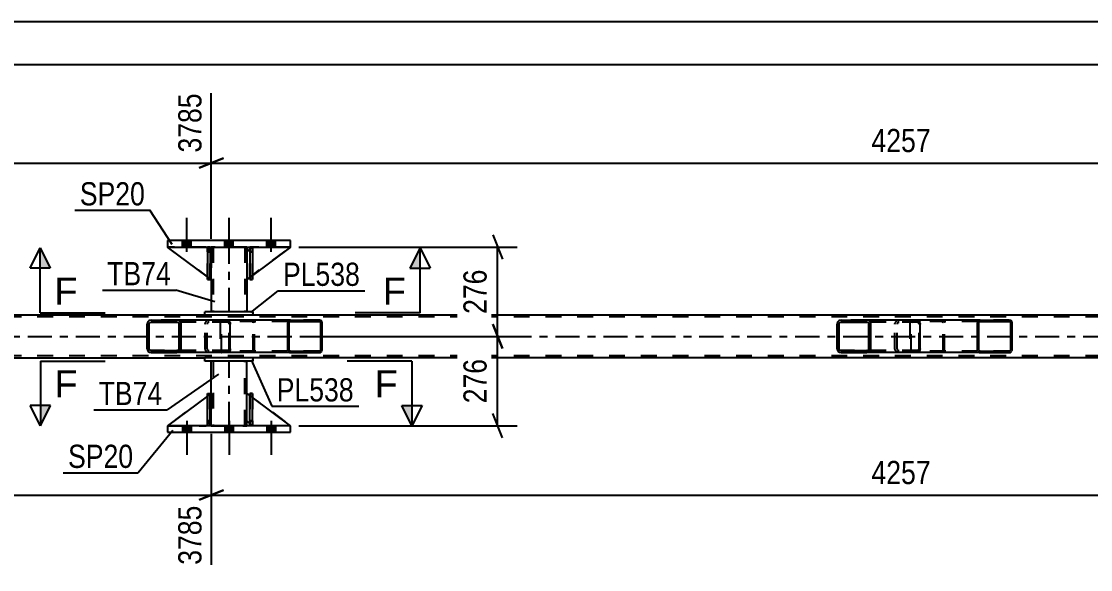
# Model space of a CAD drawing. Header units: millimetres. Extents: x 0 to 841, y 0 to 594.
# Drawn here: x 134.2 to 266.2, y 216.3 to 284 of the extents above; entities that cross this region are included whole.
import ezdxf

# ---------------------------------------------------------------- set-up
doc = ezdxf.new("R2010")
doc.units = ezdxf.units.MM
doc.linetypes.add('DXK_LINE_DOT2', pattern=[3.9198, 1.9599, -1.9599])
doc.linetypes.add('DXK_LINE_DOT3', pattern=[5.9187, 2.979, -0.9799, 0.9799, -0.9799])
doc.styles.add('Arial', font='ARIAL.TTF', dxfattribs={"height": 0.2})
doc.styles.add('Arial Narrow', font='ARIALN.TTF', dxfattribs={"height": 0.2})

# ---------------------------------------------------------------- blocks, each defined once
blk = doc.blocks.new('Part-318884928-5615 - 5561')
at = {"color": 2, "linetype": 'Continuous'}
for p, q in [((157.21, 237.74), (152.25, 234.07)), ((157.65, 238.07), (157.53, 237.98)), ((157.65, 234.67), (157.65, 238.07)), ((157.21, 234.22), (157.05, 234.07)), ((157.65, 234.67), (157.53, 234.54)), ((157.65, 234.67), (157.65, 234.67))]:
    blk.add_line(p, q, dxfattribs=at)
at = {"color": 7, "linetype": 'DXK_LINE_DOT2'}
for p, q in [((157.53, 237.98), (157.21, 237.74)), ((157.65, 234.67), (157.65, 238.07)), ((152.25, 234.07), (157.05, 234.07)), ((157.65, 234.67), (157.05, 234.07)), ((157.53, 234.54), (157.21, 234.22))]:
    blk.add_line(p, q, dxfattribs=at)
blk = doc.blocks.new('Part-318884928-5627 - 5561')
at = {"color": 7, "linetype": 'DXK_LINE_DOT2'}
for p, q in [((162.65, 256.15), (162.41, 255.9)), ((167.45, 256.15), (162.65, 256.15)), ((162.73, 252.65), (162.41, 252.41))]:
    blk.add_line(p, q, dxfattribs=at)
at = {"color": 2, "linetype": 'Continuous'}
for p, q in [((167.45, 256.15), (162.73, 252.65)), ((162.41, 255.9), (162.05, 255.55)), ((162.05, 255.55), (162.05, 252.15)), ((162.41, 252.41), (162.05, 252.15))]:
    blk.add_line(p, q, dxfattribs=at)
blk = doc.blocks.new('Part-318884928-5569 - 5561')
at = {"color": 7, "linetype": 'DXK_LINE_DOT2'}
for p, q in [((157.21, 255.55), (157.21, 256.15)), ((157.21, 256.15), (157.21, 256.15)), ((157.21, 256.15), (157.21, 252.15)), ((157.53, 256.15), (157.21, 256.15)), ((157.53, 255.55), (157.53, 256.15)), ((157.53, 252.15), (157.53, 256.15)), ((157.21, 252.15), (157.21, 255.55)), ((157.21, 255.55), (157.53, 255.55)), ((157.53, 255.55), (157.53, 252.15)), ((157.21, 252.15), (157.53, 252.15))]:
    blk.add_line(p, q, dxfattribs=at)
blk = doc.blocks.new('Part-318884928-5576 - 5561')
at = {"color": 2, "linetype": 'Continuous'}
for p, q in [((157.65, 256.15), (157.65, 255.55)), ((162.05, 256.15), (162.05, 255.55)), ((157.65, 252.15), (157.65, 248.15)), ((162.05, 252.15), (162.05, 248.15))]:
    blk.add_line(p, q, dxfattribs=at)
at = {"color": 7, "linetype": 'DXK_LINE_DOT2'}
for p, q in [((162.05, 256.15), (157.65, 256.15)), ((157.89, 256.15), (157.89, 248.15)), ((161.81, 256.15), (161.81, 248.15)), ((157.65, 255.55), (157.65, 252.15)), ((162.05, 255.55), (162.05, 252.15)), ((162.05, 248.15), (157.65, 248.15))]:
    blk.add_line(p, q, dxfattribs=at)
at = {"color": 7, "linetype": 'DXK_LINE_DOT3'}
blk.add_line((159.85, 248.15), (159.85, 256.15), dxfattribs=at)
blk = doc.blocks.new('Part-318884928-5581 - 5561')
at = {"color": 2, "linetype": 'Continuous'}
for p, q in [((162.85, 248.15), (156.85, 248.15)), ((156.85, 247.75), (156.85, 248.15)), ((162.85, 247.75), (162.85, 248.15)), ((162.85, 247.75), (156.85, 247.75))]:
    blk.add_line(p, q, dxfattribs=at)
blk = doc.blocks.new('Part-318884928-5586 - 5561')
at = {"color": 2, "linetype": 'Continuous'}
for p, q in [((162.85, 242.47), (156.85, 242.47)), ((156.85, 242.07), (156.85, 242.47)), ((162.85, 242.07), (156.85, 242.07)), ((162.85, 242.07), (162.85, 242.47))]:
    blk.add_line(p, q, dxfattribs=at)
blk = doc.blocks.new('Part-318884928-5591 - 5561')
at = {"color": 2, "linetype": 'Continuous'}
for p, q in [((157.65, 238.07), (157.65, 242.07)), ((162.05, 238.07), (162.05, 242.07)), ((157.65, 234.07), (157.65, 234.67)), ((162.05, 234.07), (162.05, 234.67))]:
    blk.add_line(p, q, dxfattribs=at)
at = {"color": 7, "linetype": 'DXK_LINE_DOT2'}
for p, q in [((162.05, 242.07), (157.65, 242.07)), ((157.89, 242.07), (157.89, 234.07)), ((161.81, 234.07), (161.81, 242.07)), ((157.65, 234.67), (157.65, 238.07)), ((162.05, 234.67), (162.05, 238.07)), ((157.65, 234.07), (162.05, 234.07))]:
    blk.add_line(p, q, dxfattribs=at)
at = {"color": 7, "linetype": 'DXK_LINE_DOT3'}
blk.add_line((159.85, 234.07), (159.85, 242.07), dxfattribs=at)
blk = doc.blocks.new('Part-318884928-5663 - 5561')
at = {"linetype": 'Continuous'}
h = blk.add_hatch(dxfattribs=at)
h.set_pattern_fill('', scale=0.7, style=0, pattern_type=0)
h.set_pattern_definition([(45, (153.8938, 246.8129), (-1.57154, 1.57154), [])])
h.paths.add_polyline_path([(153.93, 246.63), (153.89, 246.81), (153.78, 246.97), (153.62, 247.07), (153.43, 247.11), (150.25, 247.11), (150.05, 247.07), (149.89, 246.97), (149.78, 246.81), (149.74, 246.63), (149.74, 243.59), (149.78, 243.41), (149.89, 243.25), (150.05, 243.15), (150.25, 243.11), (153.43, 243.11), (153.62, 243.15), (153.78, 243.25), (153.89, 243.41), (153.93, 243.59)])
h.paths.add_polyline_path([(153.66, 243.5), (153.61, 243.42), (153.53, 243.37), (153.43, 243.35), (150.25, 243.35), (150.15, 243.37), (150.07, 243.42), (150.01, 243.5), (149.99, 243.59), (149.99, 246.63), (150.01, 246.72), (150.07, 246.8), (150.15, 246.85), (150.25, 246.87), (153.43, 246.87), (153.53, 246.85), (153.61, 246.8), (153.66, 246.72), (153.68, 246.63), (153.68, 243.59)])
at = {"color": 2, "linetype": 'Continuous'}
for p, q in [((149.78, 246.81), (149.74, 246.63)), ((150.01, 246.72), (150.07, 246.8)), ((150.25, 247.11), (150.05, 247.07)), ((150.07, 246.8), (150.15, 246.85)), ((150.15, 246.85), (150.25, 246.87)), ((150.25, 247.11), (153.43, 247.11)), ((150.25, 246.87), (153.43, 246.87)), ((159.73, 247.11), (153.43, 247.11)), ((153.62, 247.07), (153.43, 247.11)), ((153.43, 246.87), (153.53, 246.85)), ((153.53, 246.85), (153.61, 246.8)), ((153.61, 246.8), (153.66, 246.72)), ((153.93, 246.63), (153.89, 246.81)), ((159.73, 247.11), (159.83, 247.07)), ((159.83, 247.07), (159.92, 246.97)), ((159.92, 246.97), (159.98, 246.81)), ((159.98, 246.81), (160, 246.63)), ((149.74, 243.59), (149.74, 246.63)), ((149.99, 246.63), (150.01, 246.72)), ((149.99, 243.59), (149.99, 246.63)), ((153.66, 246.72), (153.68, 246.63)), ((153.68, 243.59), (153.68, 246.63)), ((153.93, 243.59), (153.93, 246.63)), ((160, 243.59), (160, 246.63)), ((149.74, 243.59), (149.78, 243.41)), ((150.01, 243.5), (149.99, 243.59)), ((150.07, 243.42), (150.01, 243.5)), ((150.05, 243.15), (150.25, 243.11)), ((150.15, 243.37), (150.07, 243.42)), ((150.25, 243.35), (150.15, 243.37)), ((150.25, 243.35), (153.43, 243.35)), ((150.25, 243.11), (153.43, 243.11)), ((153.53, 243.37), (153.43, 243.35)), ((153.43, 243.11), (153.62, 243.15)), ((159.73, 243.11), (153.43, 243.11)), ((153.61, 243.42), (153.53, 243.37)), ((153.66, 243.5), (153.61, 243.42)), ((153.68, 243.59), (153.66, 243.5)), ((153.89, 243.41), (153.93, 243.59)), ((159.83, 243.15), (159.73, 243.11)), ((159.92, 243.25), (159.83, 243.15)), ((159.98, 243.41), (159.92, 243.25)), ((160, 243.59), (159.98, 243.41))]:
    blk.add_line(p, q, dxfattribs=at)
at = {"color": 7, "linetype": 'DXK_LINE_DOT2'}
for p, q in [((153.43, 247.11), (150.25, 247.11)), ((159.73, 246.87), (150.25, 246.87)), ((156.89, 246.63), (156.93, 246.81)), ((157.22, 246.8), (157.16, 246.72)), ((157.2, 247.07), (157.4, 247.11)), ((157.3, 246.85), (157.22, 246.8)), ((157.4, 246.87), (157.3, 246.85)), ((158.74, 246.87), (158.74, 247.11)), ((159.78, 246.85), (159.73, 246.87)), ((159.83, 246.8), (159.78, 246.85)), ((159.85, 246.72), (159.83, 246.8)), ((156.89, 243.59), (156.89, 246.63)), ((157.16, 246.72), (157.14, 246.63)), ((157.14, 243.59), (157.14, 246.63)), ((159.87, 246.63), (159.85, 246.72)), ((159.87, 243.59), (159.87, 246.63)), ((159.73, 243.35), (150.25, 243.35)), ((153.43, 243.11), (150.25, 243.11)), ((156.93, 243.41), (156.89, 243.59)), ((157.14, 243.59), (157.16, 243.5)), ((157.16, 243.5), (157.22, 243.42)), ((157.4, 243.11), (157.2, 243.15)), ((157.22, 243.42), (157.24, 243.41)), ((157.24, 243.41), (157.3, 243.37)), ((157.3, 243.37), (157.4, 243.35)), ((158.74, 243.11), (158.74, 243.35)), ((159.73, 243.35), (159.78, 243.37)), ((159.78, 243.37), (159.83, 243.42)), ((159.83, 243.42), (159.85, 243.5)), ((159.85, 243.5), (159.87, 243.59))]:
    blk.add_line(p, q, dxfattribs=at)
at = {"color": 2, "linetype": 'Continuous'}
for centre, start, end in [((150.23, 246.61), 111.1941, 156.1506), ((153.44, 246.61), 23.8494, 68.8059), ((150.23, 243.6), 203.8494, 248.8059), ((153.44, 243.6), 291.1941, 336.1506)]:
    blk.add_arc(centre, 0.492, start, end, dxfattribs=at)
at = {"color": 7, "linetype": 'DXK_LINE_DOT2'}
for centre, start, end in [((157.38, 246.61), 111.1941, 156.1506), ((157.38, 243.6), 203.8494, 248.8059)]:
    blk.add_arc(centre, 0.492, start, end, dxfattribs=at)
blk = doc.blocks.new('Part-318884928-5666 - 5561')
at = {"linetype": 'Continuous'}
h = blk.add_hatch(dxfattribs=at)
h.set_pattern_fill('', scale=0.7, style=0, pattern_type=0)
h.set_pattern_definition([(45, (239.028, 246.8129), (-1.57154, 1.57154), [])])
h.paths.add_polyline_path([(239.07, 246.63), (239.03, 246.81), (238.92, 246.97), (238.76, 247.07), (238.56, 247.11), (235.38, 247.11), (235.19, 247.07), (235.02, 246.97), (234.91, 246.81), (234.88, 246.63), (234.88, 243.59), (234.91, 243.41), (235.02, 243.25), (235.19, 243.15), (235.38, 243.11), (238.56, 243.11), (238.76, 243.15), (238.92, 243.25), (239.03, 243.41), (239.07, 243.59)])
h.paths.add_polyline_path([(238.8, 243.5), (238.74, 243.42), (238.66, 243.37), (238.56, 243.35), (235.38, 243.35), (235.28, 243.37), (235.2, 243.42), (235.15, 243.5), (235.13, 243.59), (235.13, 246.63), (235.15, 246.72), (235.2, 246.8), (235.28, 246.85), (235.38, 246.87), (238.56, 246.87), (238.66, 246.85), (238.74, 246.8), (238.8, 246.72), (238.81, 246.63), (238.81, 243.59)])
at = {"color": 2, "linetype": 'Continuous'}
for p, q in [((234.91, 246.81), (234.88, 246.63)), ((235.15, 246.72), (235.2, 246.8)), ((235.38, 247.11), (235.19, 247.07)), ((235.2, 246.8), (235.28, 246.85)), ((235.28, 246.85), (235.38, 246.87)), ((235.38, 247.11), (238.56, 247.11)), ((235.38, 246.87), (238.56, 246.87)), ((244.86, 247.11), (238.56, 247.11)), ((238.76, 247.07), (238.56, 247.11)), ((238.56, 246.87), (238.66, 246.85)), ((238.66, 246.85), (238.74, 246.8)), ((238.74, 246.8), (238.8, 246.72)), ((239.07, 246.63), (239.03, 246.81)), ((244.86, 247.11), (244.97, 247.07)), ((244.97, 247.07), (245.06, 246.97)), ((245.06, 246.97), (245.11, 246.81)), ((245.11, 246.81), (245.13, 246.63)), ((234.88, 243.59), (234.88, 246.63)), ((235.13, 246.63), (235.15, 246.72)), ((235.13, 243.59), (235.13, 246.63)), ((238.8, 246.72), (238.81, 246.63)), ((238.81, 243.59), (238.81, 246.63)), ((239.07, 243.59), (239.07, 246.63)), ((245.13, 243.59), (245.13, 246.63)), ((234.88, 243.59), (234.91, 243.41)), ((235.15, 243.5), (235.13, 243.59)), ((235.2, 243.42), (235.15, 243.5)), ((235.19, 243.15), (235.38, 243.11)), ((235.28, 243.37), (235.2, 243.42)), ((235.38, 243.35), (235.28, 243.37)), ((235.38, 243.35), (238.56, 243.35)), ((235.38, 243.11), (238.56, 243.11)), ((238.66, 243.37), (238.56, 243.35)), ((238.56, 243.11), (238.76, 243.15)), ((244.86, 243.11), (238.56, 243.11)), ((238.74, 243.42), (238.66, 243.37)), ((238.8, 243.5), (238.74, 243.42)), ((238.81, 243.59), (238.8, 243.5)), ((239.03, 243.41), (239.07, 243.59)), ((244.97, 243.15), (244.86, 243.11)), ((245.06, 243.25), (244.97, 243.15)), ((245.11, 243.41), (245.06, 243.25)), ((245.13, 243.59), (245.11, 243.41))]:
    blk.add_line(p, q, dxfattribs=at)
at = {"color": 7, "linetype": 'DXK_LINE_DOT2'}
for p, q in [((238.56, 247.11), (235.38, 247.11)), ((244.86, 246.87), (235.38, 246.87)), ((242.03, 246.63), (242.06, 246.81)), ((242.35, 246.8), (242.3, 246.72)), ((242.34, 247.07), (242.53, 247.11)), ((242.35, 246.8), (242.37, 246.81)), ((242.37, 246.81), (242.43, 246.85)), ((242.43, 246.85), (242.53, 246.87)), ((243.87, 246.87), (243.87, 247.11)), ((244.92, 246.85), (244.86, 246.87)), ((244.96, 246.8), (244.92, 246.85)), ((244.99, 246.72), (244.96, 246.8)), ((242.03, 243.59), (242.03, 246.63)), ((242.3, 246.72), (242.28, 246.63)), ((242.28, 243.59), (242.28, 246.63)), ((245, 246.63), (244.99, 246.72)), ((245, 243.59), (245, 246.63)), ((244.86, 243.35), (235.38, 243.35)), ((238.56, 243.11), (235.38, 243.11)), ((242.06, 243.41), (242.03, 243.59)), ((242.28, 243.59), (242.3, 243.5)), ((242.3, 243.5), (242.35, 243.42)), ((242.53, 243.11), (242.34, 243.15)), ((242.35, 243.42), (242.43, 243.37)), ((242.43, 243.37), (242.53, 243.35)), ((243.87, 243.11), (243.87, 243.35)), ((244.86, 243.35), (244.92, 243.37)), ((244.92, 243.37), (244.96, 243.42)), ((244.96, 243.42), (244.99, 243.5)), ((244.99, 243.5), (245, 243.59))]:
    blk.add_line(p, q, dxfattribs=at)
at = {"color": 2, "linetype": 'Continuous'}
for centre, start, end in [((235.36, 246.61), 111.1941, 156.1506), ((238.58, 246.61), 23.8494, 68.8059), ((235.36, 243.6), 203.8494, 248.8059), ((238.58, 243.6), 291.1941, 336.1506)]:
    blk.add_arc(centre, 0.492, start, end, dxfattribs=at)
at = {"color": 7, "linetype": 'DXK_LINE_DOT2'}
for centre, start, end in [((242.51, 246.61), 111.1941, 156.1506), ((242.51, 243.6), 203.8494, 248.8059)]:
    blk.add_arc(centre, 0.492, start, end, dxfattribs=at)
blk = doc.blocks.new('Part-318884928-5607 - 5561')
at = {"color": 2, "linetype": 'Continuous'}
for p, q in [((167.45, 256.95), (152.25, 256.95)), ((152.25, 256.95), (152.25, 256.15)), ((152.25, 256.15), (167.45, 256.15)), ((167.45, 256.15), (167.45, 256.95))]:
    blk.add_line(p, q, dxfattribs=at)
blk = doc.blocks.new('Part-318884928-5612 - 5561')
at = {"color": 2, "linetype": 'Continuous'}
for p, q in [((152.25, 234.07), (152.25, 233.27)), ((167.45, 234.07), (152.25, 234.07)), ((167.45, 233.27), (167.45, 234.07)), ((152.25, 233.27), (167.45, 233.27))]:
    blk.add_line(p, q, dxfattribs=at)
blk = doc.blocks.new('Part-318884928-5613 - 5561')
at = {"color": 2, "linetype": 'Continuous'}
for p, q in [((162.05, 234.67), (162.05, 238.07)), ((162.41, 237.81), (162.05, 238.07)), ((167.45, 234.07), (162.73, 237.57)), ((162.41, 234.32), (162.05, 234.67))]:
    blk.add_line(p, q, dxfattribs=at)
at = {"color": 7, "linetype": 'DXK_LINE_DOT2'}
for p, q in [((162.73, 237.57), (162.41, 237.81)), ((162.65, 234.07), (162.41, 234.32)), ((167.45, 234.07), (162.65, 234.07)), ((167.45, 234.07), (167.45, 234.07)), ((167.45, 234.07), (167.45, 234.07))]:
    blk.add_line(p, q, dxfattribs=at)
blk = doc.blocks.new('Part-318884928-5667 - 5561')
at = {"linetype": 'Continuous'}
h = blk.add_hatch(dxfattribs=at)
h.set_pattern_fill('', scale=0.7, style=0, pattern_type=0)
h.set_pattern_definition([(45, (256.4518, 246.9117), (-1.57154, 1.57154), [])])
h.paths.add_polyline_path([(256.48, 246.79), (256.45, 246.91), (256.38, 247.02), (256.27, 247.08), (256.14, 247.11), (252.56, 247.11), (252.43, 247.08), (252.32, 247.02), (252.25, 246.91), (252.22, 246.79), (252.22, 243.43), (252.25, 243.31), (252.32, 243.2), (252.43, 243.13), (252.56, 243.11), (256.14, 243.11), (256.27, 243.13), (256.38, 243.2), (256.45, 243.31), (256.48, 243.43)])
h.paths.add_polyline_path([(256.29, 243.37), (256.26, 243.32), (256.2, 243.28), (256.14, 243.27), (252.56, 243.27), (252.5, 243.28), (252.44, 243.32), (252.4, 243.37), (252.39, 243.43), (252.39, 246.79), (252.4, 246.85), (252.44, 246.9), (252.5, 246.94), (252.56, 246.95), (256.14, 246.95), (256.2, 246.94), (256.26, 246.9), (256.29, 246.85), (256.31, 246.79), (256.31, 243.43)])
at = {"color": 7, "linetype": 'DXK_LINE_DOT2'}
for p, q in [((243.87, 246.79), (243.88, 246.81)), ((243.87, 246.79), (243.87, 243.43)), ((243.88, 246.81), (243.9, 246.91)), ((244.06, 246.85), (244.04, 246.79)), ((244.04, 243.43), (244.04, 246.79)), ((244.09, 246.9), (244.06, 246.85)), ((244.08, 247.08), (244.21, 247.11)), ((244.15, 246.94), (244.09, 246.9)), ((244.21, 246.95), (244.15, 246.94)), ((244.86, 247.11), (244.21, 247.11)), ((256.14, 246.95), (244.21, 246.95)), ((247.79, 247.11), (247.92, 247.08)), ((247.85, 246.94), (247.79, 246.95)), ((247.91, 246.9), (247.85, 246.94)), ((247.95, 246.85), (247.91, 246.9)), ((247.96, 246.79), (247.95, 246.85)), ((247.96, 243.43), (247.96, 246.79)), ((248.1, 246.91), (248.13, 246.79)), ((248.13, 243.43), (248.13, 246.79)), ((256.14, 247.11), (252.56, 247.11)), ((243.88, 243.41), (243.87, 243.43)), ((243.9, 243.31), (243.88, 243.41)), ((244.04, 243.43), (244.06, 243.37)), ((244.06, 243.37), (244.09, 243.32)), ((244.21, 243.11), (244.08, 243.13)), ((244.09, 243.32), (244.15, 243.28)), ((244.15, 243.28), (244.21, 243.27)), ((256.14, 243.27), (244.21, 243.27)), ((244.86, 243.11), (244.21, 243.11)), ((247.79, 243.27), (247.85, 243.28)), ((247.92, 243.13), (247.79, 243.11)), ((247.85, 243.28), (247.91, 243.32)), ((247.91, 243.32), (247.95, 243.37)), ((247.95, 243.37), (247.96, 243.43)), ((248.13, 243.43), (248.1, 243.31)), ((256.14, 243.11), (252.56, 243.11))]:
    blk.add_line(p, q, dxfattribs=at)
at = {"color": 2, "linetype": 'Continuous'}
for p, q in [((252.56, 247.11), (244.86, 247.11)), ((252.25, 246.91), (252.22, 246.79)), ((252.22, 243.43), (252.22, 246.79)), ((252.39, 246.79), (252.4, 246.85)), ((252.39, 243.43), (252.39, 246.79)), ((252.4, 246.85), (252.44, 246.9)), ((252.56, 247.11), (252.43, 247.08)), ((252.44, 246.9), (252.5, 246.94)), ((252.5, 246.94), (252.56, 246.95)), ((252.56, 247.11), (256.14, 247.11)), ((252.56, 246.95), (256.14, 246.95)), ((256.27, 247.08), (256.14, 247.11)), ((256.14, 246.95), (256.2, 246.94)), ((256.2, 246.94), (256.26, 246.9)), ((256.26, 246.9), (256.29, 246.85)), ((256.29, 246.85), (256.31, 246.79)), ((256.31, 243.43), (256.31, 246.79)), ((256.48, 246.79), (256.45, 246.91)), ((256.48, 243.43), (256.48, 246.79)), ((252.56, 243.11), (244.86, 243.11)), ((252.22, 243.43), (252.25, 243.31)), ((252.4, 243.37), (252.39, 243.43)), ((252.44, 243.32), (252.4, 243.37)), ((252.43, 243.13), (252.56, 243.11)), ((252.5, 243.28), (252.44, 243.32)), ((252.56, 243.27), (252.5, 243.28)), ((252.56, 243.27), (256.14, 243.27)), ((252.56, 243.11), (256.14, 243.11)), ((256.2, 243.28), (256.14, 243.27)), ((256.14, 243.11), (256.27, 243.13)), ((256.26, 243.32), (256.2, 243.28)), ((256.29, 243.37), (256.26, 243.32)), ((256.31, 243.43), (256.29, 243.37)), ((256.45, 243.31), (256.48, 243.43))]:
    blk.add_line(p, q, dxfattribs=at)
at = {"color": 7, "linetype": 'DXK_LINE_DOT2'}
for centre, start, end in [((244.2, 246.78), 110.7583, 155.6801), ((247.8, 246.78), 24.3199, 69.2417), ((244.2, 243.44), 204.3199, 249.2417), ((247.8, 243.44), 290.7583, 335.6801)]:
    blk.add_arc(centre, 0.331, start, end, dxfattribs=at)
at = {"color": 2, "linetype": 'Continuous'}
for centre, start, end in [((252.55, 246.78), 110.7583, 155.68), ((256.15, 246.78), 24.32, 69.2417), ((252.55, 243.44), 204.32, 249.2417), ((256.15, 243.44), 290.7583, 335.68)]:
    blk.add_arc(centre, 0.331, start, end, dxfattribs=at)
blk = doc.blocks.new('Part-318884928-5614 - 5561')
at = {"color": 7, "linetype": 'DXK_LINE_DOT2'}
for p, q in [((162.05, 234.67), (162.05, 238.07)), ((162.05, 238.07), (167.45, 234.07)), ((162.65, 234.07), (162.05, 234.67)), ((167.45, 234.07), (162.65, 234.07))]:
    blk.add_line(p, q, dxfattribs=at)
blk = doc.blocks.new('Part-318884928-5622 - 5561')
at = {"color": 7, "linetype": 'DXK_LINE_DOT2'}
for p, q in [((157.65, 238.07), (152.25, 234.07)), ((157.65, 234.67), (157.65, 238.07)), ((157.65, 238.07), (157.65, 234.67)), ((152.25, 234.07), (157.05, 234.07)), ((157.05, 234.07), (157.65, 234.67)), ((157.65, 234.67), (157.05, 234.07)), ((157.65, 234.67), (157.65, 234.67))]:
    blk.add_line(p, q, dxfattribs=at)
blk = doc.blocks.new('Part-318884928-5623 - 5561')
at = {"color": 2, "linetype": 'Continuous'}
for p, q in [((162.41, 234.07), (162.41, 238.07)), ((162.41, 238.07), (162.73, 238.07)), ((162.73, 234.07), (162.73, 238.07)), ((162.41, 234.07), (162.41, 234.07)), ((162.73, 234.07), (162.41, 234.07))]:
    blk.add_line(p, q, dxfattribs=at)
at = {"color": 7, "linetype": 'DXK_LINE_DOT2'}
for p, q in [((162.41, 238.07), (162.41, 234.67)), ((162.73, 234.67), (162.73, 238.07)), ((162.41, 234.67), (162.41, 234.07)), ((162.41, 234.67), (162.73, 234.67)), ((162.73, 234.07), (162.73, 234.67)), ((162.73, 234.07), (162.73, 234.07))]:
    blk.add_line(p, q, dxfattribs=at)
blk = doc.blocks.new('Part-318884928-5624 - 5561')
at = {"color": 2, "linetype": 'Continuous'}
for p, q in [((157.21, 234.07), (157.21, 238.07)), ((157.21, 238.07), (157.53, 238.07)), ((157.53, 234.07), (157.53, 238.07)), ((157.21, 234.07), (157.21, 234.07)), ((157.53, 234.07), (157.21, 234.07))]:
    blk.add_line(p, q, dxfattribs=at)
at = {"color": 7, "linetype": 'DXK_LINE_DOT2'}
for p, q in [((157.21, 238.07), (157.21, 234.67)), ((157.53, 234.67), (157.53, 238.07)), ((157.21, 234.67), (157.21, 234.07)), ((157.21, 234.67), (157.53, 234.67)), ((157.53, 234.07), (157.53, 234.67)), ((157.53, 234.07), (157.53, 234.07))]:
    blk.add_line(p, q, dxfattribs=at)
blk = doc.blocks.new('Part-318884928-5625 - 5561')
at = {"color": 7, "linetype": 'DXK_LINE_DOT2'}
for p, q in [((162.73, 238.07), (162.41, 238.07)), ((162.41, 234.67), (162.41, 238.07)), ((162.41, 238.07), (162.41, 234.07)), ((162.73, 238.07), (162.73, 234.67)), ((162.73, 234.07), (162.73, 238.07)), ((162.73, 234.67), (162.41, 234.67)), ((162.41, 234.07), (162.41, 234.67)), ((162.73, 234.07), (162.41, 234.07)), ((162.73, 234.67), (162.73, 234.07)), ((162.73, 234.07), (162.73, 234.07))]:
    blk.add_line(p, q, dxfattribs=at)
blk = doc.blocks.new('Part-318884928-5626 - 5561')
at = {"color": 7, "linetype": 'DXK_LINE_DOT2'}
for p, q in [((157.21, 238.07), (157.53, 238.07)), ((157.21, 234.67), (157.21, 238.07)), ((157.21, 238.07), (157.21, 234.07)), ((157.53, 238.07), (157.53, 234.67)), ((157.53, 234.07), (157.53, 237.98)), ((157.53, 234.67), (157.21, 234.67)), ((157.21, 234.07), (157.21, 234.67)), ((157.53, 234.07), (157.21, 234.07)), ((157.53, 234.67), (157.53, 234.07)), ((157.53, 234.07), (157.53, 234.07))]:
    blk.add_line(p, q, dxfattribs=at)
blk = doc.blocks.new('Part-318884928-5665 - 5561')
at = {"linetype": 'Continuous'}
h = blk.add_hatch(dxfattribs=at)
h.set_pattern_fill('', scale=0.7, style=0, pattern_type=0)
h.set_pattern_definition([(45, (171.3176, 246.9117), (-1.57154, 1.57154), [])])
h.paths.add_polyline_path([(171.34, 246.79), (171.32, 246.91), (171.24, 247.02), (171.13, 247.08), (171, 247.11), (167.43, 247.11), (167.3, 247.08), (167.19, 247.02), (167.11, 246.91), (167.09, 246.79), (167.09, 243.43), (167.11, 243.31), (167.19, 243.2), (167.3, 243.13), (167.43, 243.11), (171, 243.11), (171.13, 243.13), (171.24, 243.2), (171.32, 243.31), (171.34, 243.43)])
h.paths.add_polyline_path([(171.16, 243.37), (171.12, 243.32), (171.07, 243.28), (171, 243.27), (167.43, 243.27), (167.36, 243.28), (167.31, 243.32), (167.27, 243.37), (167.26, 243.43), (167.26, 246.79), (167.27, 246.85), (167.31, 246.9), (167.36, 246.94), (167.43, 246.95), (171, 246.95), (171.07, 246.94), (171.12, 246.9), (171.16, 246.85), (171.17, 246.79), (171.17, 243.43)])
at = {"color": 7, "linetype": 'DXK_LINE_DOT2'}
for p, q in [((158.74, 246.79), (158.76, 246.91)), ((158.74, 246.79), (158.74, 243.43)), ((158.92, 246.85), (158.91, 246.79)), ((158.91, 243.43), (158.91, 246.79)), ((158.96, 246.9), (158.92, 246.85)), ((158.95, 247.08), (159.08, 247.11)), ((159.01, 246.94), (158.96, 246.9)), ((159.08, 246.95), (159.01, 246.94)), ((159.73, 247.11), (159.08, 247.11)), ((171, 246.95), (159.08, 246.95)), ((162.65, 247.11), (162.78, 247.08)), ((162.72, 246.94), (162.65, 246.95)), ((162.77, 246.9), (162.72, 246.94)), ((162.81, 246.85), (162.77, 246.9)), ((162.82, 246.79), (162.81, 246.85)), ((162.82, 243.43), (162.82, 246.79)), ((162.97, 246.91), (162.99, 246.79)), ((162.99, 243.43), (162.99, 246.79)), ((171, 247.11), (167.43, 247.11)), ((158.76, 243.31), (158.74, 243.43)), ((158.91, 243.43), (158.92, 243.37)), ((158.92, 243.37), (158.96, 243.32)), ((159.08, 243.11), (158.95, 243.13)), ((158.96, 243.32), (159.01, 243.28)), ((159.01, 243.28), (159.08, 243.27)), ((171, 243.27), (159.08, 243.27)), ((159.73, 243.11), (159.08, 243.11)), ((162.65, 243.27), (162.72, 243.28)), ((162.78, 243.13), (162.65, 243.11)), ((162.72, 243.28), (162.77, 243.32)), ((162.77, 243.32), (162.81, 243.37)), ((162.81, 243.37), (162.82, 243.43)), ((162.99, 243.43), (162.97, 243.31)), ((171, 243.11), (167.43, 243.11))]:
    blk.add_line(p, q, dxfattribs=at)
at = {"color": 2, "linetype": 'Continuous'}
for p, q in [((167.43, 247.11), (159.73, 247.11)), ((167.11, 246.91), (167.09, 246.79)), ((167.09, 243.43), (167.09, 246.79)), ((167.26, 246.79), (167.27, 246.85)), ((167.26, 243.43), (167.26, 246.79)), ((167.27, 246.85), (167.31, 246.9)), ((167.43, 247.11), (167.3, 247.08)), ((167.31, 246.9), (167.36, 246.94)), ((167.36, 246.94), (167.43, 246.95)), ((167.43, 247.11), (171, 247.11)), ((167.43, 246.95), (171, 246.95)), ((171.13, 247.08), (171, 247.11)), ((171, 246.95), (171.07, 246.94)), ((171.07, 246.94), (171.12, 246.9)), ((171.12, 246.9), (171.16, 246.85)), ((171.16, 246.85), (171.17, 246.79)), ((171.17, 243.43), (171.17, 246.79)), ((171.34, 246.79), (171.32, 246.91)), ((171.34, 243.43), (171.34, 246.79)), ((167.43, 243.11), (159.73, 243.11)), ((167.09, 243.43), (167.11, 243.31)), ((167.27, 243.37), (167.26, 243.43)), ((167.31, 243.32), (167.27, 243.37)), ((167.3, 243.13), (167.43, 243.11)), ((167.36, 243.28), (167.31, 243.32)), ((167.43, 243.27), (167.36, 243.28)), ((167.43, 243.27), (171, 243.27)), ((167.43, 243.11), (171, 243.11)), ((171.07, 243.28), (171, 243.27)), ((171, 243.11), (171.13, 243.13)), ((171.12, 243.32), (171.07, 243.28)), ((171.16, 243.37), (171.12, 243.32)), ((171.17, 243.43), (171.16, 243.37)), ((171.32, 243.31), (171.34, 243.43))]:
    blk.add_line(p, q, dxfattribs=at)
at = {"color": 7, "linetype": 'DXK_LINE_DOT2'}
for centre, start, end in [((159.07, 246.78), 110.7583, 155.6801), ((162.67, 246.78), 24.3199, 69.2417), ((159.07, 243.44), 204.3199, 249.2417), ((162.67, 243.44), 290.7583, 335.6801)]:
    blk.add_arc(centre, 0.331, start, end, dxfattribs=at)
at = {"color": 2, "linetype": 'Continuous'}
for centre, start, end in [((167.41, 246.78), 110.7583, 155.68), ((171.02, 246.78), 24.32, 69.2417), ((167.41, 243.44), 204.32, 249.2417), ((171.02, 243.44), 290.7583, 335.68)]:
    blk.add_arc(centre, 0.331, start, end, dxfattribs=at)
blk = doc.blocks.new('Part-318884928-5669 - 5561')
at = {"color": 7, "linetype": 'DXK_LINE_DOT2'}
for p, q in [((162.65, 256.15), (162.05, 255.55)), ((162.05, 252.15), (167.45, 256.15)), ((167.45, 256.15), (162.65, 256.15)), ((162.05, 255.55), (162.05, 252.15))]:
    blk.add_line(p, q, dxfattribs=at)
blk = doc.blocks.new('Part-318884928-5670 - 5561')
at = {"color": 2, "linetype": 'Continuous'}
for p, q in [((157.21, 252.48), (152.25, 256.15)), ((157.21, 256), (157.05, 256.15)), ((157.65, 255.55), (157.53, 255.68)), ((157.65, 255.55), (157.65, 255.55)), ((157.65, 252.15), (157.65, 255.55)), ((157.53, 252.24), (157.65, 252.15)), ((157.65, 252.15), (157.65, 252.15))]:
    blk.add_line(p, q, dxfattribs=at)
at = {"color": 7, "linetype": 'DXK_LINE_DOT2'}
for p, q in [((157.05, 256.15), (152.25, 256.15)), ((157.05, 256.15), (157.65, 255.55)), ((157.53, 255.68), (157.21, 256)), ((157.65, 255.55), (157.65, 252.15)), ((157.53, 252.24), (157.21, 252.48))]:
    blk.add_line(p, q, dxfattribs=at)
blk = doc.blocks.new('Part-318884928-5671 - 5561')
at = {"color": 7, "linetype": 'DXK_LINE_DOT2'}
for p, q in [((157.65, 252.15), (152.25, 256.15)), ((152.25, 256.15), (157.05, 256.15)), ((157.05, 256.15), (157.65, 255.55)), ((157.65, 255.55), (157.05, 256.15)), ((157.65, 255.55), (157.65, 252.15)), ((157.65, 255.55), (157.65, 255.55)), ((157.65, 255.55), (157.65, 252.15))]:
    blk.add_line(p, q, dxfattribs=at)
blk = doc.blocks.new('Part-318884928-5672 - 5561')
at = {"color": 2, "linetype": 'Continuous'}
for p, q in [((162.73, 256.15), (162.41, 256.15)), ((162.41, 256.15), (162.41, 252.15)), ((162.73, 256.15), (162.73, 256.15)), ((162.73, 256.15), (162.73, 252.15)), ((162.73, 252.15), (162.41, 252.15))]:
    blk.add_line(p, q, dxfattribs=at)
at = {"color": 7, "linetype": 'DXK_LINE_DOT2'}
for p, q in [((162.41, 255.55), (162.41, 256.15)), ((162.73, 255.55), (162.73, 256.15)), ((162.73, 256.15), (162.73, 256.15)), ((162.73, 255.55), (162.41, 255.55)), ((162.41, 255.55), (162.41, 252.15)), ((162.73, 252.15), (162.73, 255.55))]:
    blk.add_line(p, q, dxfattribs=at)
blk = doc.blocks.new('Part-318884928-5673 - 5561')
at = {"color": 2, "linetype": 'Continuous'}
for p, q in [((157.53, 256.15), (157.21, 256.15)), ((157.21, 256.15), (157.21, 252.15)), ((157.53, 256.15), (157.53, 256.15)), ((157.53, 256.15), (157.53, 252.15)), ((157.53, 252.15), (157.21, 252.15))]:
    blk.add_line(p, q, dxfattribs=at)
at = {"color": 7, "linetype": 'DXK_LINE_DOT2'}
for p, q in [((157.21, 255.55), (157.21, 256.15)), ((157.53, 255.55), (157.53, 256.15)), ((157.53, 256.15), (157.53, 256.15)), ((157.53, 255.55), (157.21, 255.55)), ((157.21, 255.55), (157.21, 252.15)), ((157.53, 252.15), (157.53, 255.55))]:
    blk.add_line(p, q, dxfattribs=at)
blk = doc.blocks.new('Part-318884928-5674 - 5561')
at = {"color": 7, "linetype": 'DXK_LINE_DOT2'}
for p, q in [((162.41, 255.55), (162.41, 256.15)), ((162.41, 256.15), (162.41, 256.15)), ((162.41, 256.15), (162.41, 252.15)), ((162.73, 256.15), (162.41, 256.15)), ((162.73, 255.55), (162.73, 256.15)), ((162.73, 252.15), (162.73, 256.15)), ((162.41, 252.15), (162.41, 255.55)), ((162.41, 255.55), (162.73, 255.55)), ((162.73, 255.55), (162.73, 252.15)), ((162.41, 252.15), (162.73, 252.15))]:
    blk.add_line(p, q, dxfattribs=at)
blk = doc.blocks.new('Part-318884928-5733 - 5561')
at = {"color": 2, "linetype": 'Continuous'}
for p, q in [((156.85, 247.75), (64, 247.75)), ((327.12, 247.75), (162.85, 247.75)), ((64, 242.47), (156.85, 242.47)), ((327.12, 242.47), (162.85, 242.47))]:
    blk.add_line(p, q, dxfattribs=at)
at = {"color": 7, "linetype": 'DXK_LINE_DOT2'}
for p, q in [((726.12, 247.51), (64, 247.51)), ((162.85, 247.75), (156.85, 247.75)), ((726.12, 242.71), (64, 242.71)), ((162.85, 242.47), (156.85, 242.47))]:
    blk.add_line(p, q, dxfattribs=at)
at = {"color": 7, "linetype": 'DXK_LINE_DOT3'}
blk.add_line((64, 245.11), (726.12, 245.11), dxfattribs=at)
blk = doc.blocks.new('Bolt-318884928-5797 - 5561')
at = {"linetype": 'Continuous'}
for points in [[(154.13, 256.15), (155.17, 256.15), (155.17, 256.95), (154.13, 256.95)], [(154.13, 256.15), (155.17, 256.15), (155.17, 256.95), (154.13, 256.95)], [(154.13, 256.15), (155.17, 256.15), (155.17, 256.95), (154.13, 256.95)], [(159.33, 256.15), (160.37, 256.15), (160.37, 256.95), (159.33, 256.95)], [(159.33, 256.15), (160.37, 256.15), (160.37, 256.95), (159.33, 256.95)], [(164.53, 256.15), (165.57, 256.15), (165.57, 256.95), (164.53, 256.95)], [(164.53, 256.15), (165.57, 256.15), (165.57, 256.95), (164.53, 256.95)], [(164.53, 256.15), (165.57, 256.15), (165.57, 256.95), (164.53, 256.95)]]:
    blk.add_hatch(color=1, dxfattribs=at).paths.add_polyline_path(points)
at = {"color": 1, "linetype": 'Continuous'}
for p, q in [((154.65, 255.55), (154.65, 259.75)), ((154.65, 255.55), (154.65, 259.75)), ((154.65, 255.55), (154.65, 259.75)), ((159.85, 255.55), (159.85, 259.75)), ((159.85, 255.55), (159.85, 259.75)), ((165.05, 255.55), (165.05, 259.75)), ((165.05, 255.55), (165.05, 259.75)), ((165.05, 255.55), (165.05, 259.75)), ((154.13, 256.15), (154.13, 256.95)), ((154.13, 256.15), (154.13, 256.95)), ((154.13, 256.15), (154.13, 256.95)), ((155.17, 256.15), (155.17, 256.95)), ((155.17, 256.15), (155.17, 256.95)), ((155.17, 256.15), (155.17, 256.95)), ((159.33, 256.15), (159.33, 256.95)), ((159.33, 256.15), (159.33, 256.95)), ((160.37, 256.15), (160.37, 256.95)), ((160.37, 256.15), (160.37, 256.95)), ((164.53, 256.15), (164.53, 256.95)), ((164.53, 256.15), (164.53, 256.95)), ((164.53, 256.15), (164.53, 256.95)), ((165.57, 256.15), (165.57, 256.95)), ((165.57, 256.15), (165.57, 256.95)), ((165.57, 256.15), (165.57, 256.95))]:
    blk.add_line(p, q, dxfattribs=at)
blk = doc.blocks.new('Bolt-318884928-5798 - 5561')
at = {"linetype": 'Continuous'}
for points in [[(155.17, 234.07), (154.13, 234.07), (154.13, 233.27), (155.17, 233.27)], [(155.17, 234.07), (154.13, 234.07), (154.13, 233.27), (155.17, 233.27)], [(155.17, 234.07), (154.13, 234.07), (154.13, 233.27), (155.17, 233.27)], [(160.37, 234.07), (159.33, 234.07), (159.33, 233.27), (160.37, 233.27)], [(160.37, 234.07), (159.33, 234.07), (159.33, 233.27), (160.37, 233.27)], [(165.57, 234.07), (164.53, 234.07), (164.53, 233.27), (165.57, 233.27)], [(165.57, 234.07), (164.53, 234.07), (164.53, 233.27), (165.57, 233.27)], [(165.57, 234.07), (164.53, 234.07), (164.53, 233.27), (165.57, 233.27)]]:
    blk.add_hatch(color=1, dxfattribs=at).paths.add_polyline_path(points)
at = {"color": 1, "linetype": 'Continuous'}
for p, q in [((154.13, 234.07), (154.13, 233.27)), ((154.13, 234.07), (154.13, 233.27)), ((154.13, 234.07), (154.13, 233.27)), ((154.65, 234.67), (154.65, 230.47)), ((154.65, 234.67), (154.65, 230.47)), ((154.65, 234.67), (154.65, 230.47)), ((155.17, 234.07), (155.17, 233.27)), ((155.17, 234.07), (155.17, 233.27)), ((155.17, 234.07), (155.17, 233.27)), ((159.33, 234.07), (159.33, 233.27)), ((159.33, 234.07), (159.33, 233.27)), ((159.85, 234.67), (159.85, 230.47)), ((159.85, 234.67), (159.85, 230.47)), ((160.37, 234.07), (160.37, 233.27)), ((160.37, 234.07), (160.37, 233.27)), ((164.53, 234.07), (164.53, 233.27)), ((164.53, 234.07), (164.53, 233.27)), ((164.53, 234.07), (164.53, 233.27)), ((165.05, 234.67), (165.05, 230.47)), ((165.05, 234.67), (165.05, 230.47)), ((165.05, 234.67), (165.05, 230.47)), ((165.57, 234.07), (165.57, 233.27)), ((165.57, 234.07), (165.57, 233.27)), ((165.57, 234.07), (165.57, 233.27))]:
    blk.add_line(p, q, dxfattribs=at)
blk = doc.blocks.new('StraightDimension-318884928-5867 - 5561')
at = {"color": 7, "linetype": 'Continuous'}
for p, q in [((157.65, 257.15), (157.65, 275.13)), ((53.78, 248.75), (53.78, 269.65)), ((55.28, 267.12), (52.28, 265.92)), ((156.15, 265.92), (159.15, 267.12)), ((53.78, 266.52), (157.65, 266.52))]:
    blk.add_line(p, q, dxfattribs=at)
at = {"color": 0}
blk.add_wipeout([(109.98, 267.27), (109.98, 271.47), (101.46, 271.47), (101.46, 267.27)], dxfattribs=at)
at = {"color": 3, "style": 'Arial Narrow'}
blk.add_text('3785', height=2.863, dxfattribs=at).set_placement((102.06, 267.87))
at = {"color": 0, "linetype": 'Continuous'}
for points in [[(157.05, 275.73), (152.85, 275.73), (152.85, 267.22), (157.05, 267.22)], [(53.18, 270.25), (48.98, 270.25), (48.98, 267.22), (53.18, 267.22)]]:
    blk.add_wipeout(points, dxfattribs=at)
at = {"color": 3, "linetype": 'Continuous', "style": 'Arial Narrow'}
for s, height, p in [('3785', 2.863, (156.45, 267.82)), ('0', 2.86, (52.58, 267.82))]:
    blk.add_text(s, height=height, rotation=90.0002, dxfattribs=at).set_placement(p)
blk = doc.blocks.new('StraightDimension-318884928-5883 - 5561')
at = {"color": 7, "linetype": 'Continuous'}
for p, q in [((157.65, 257.15), (157.65, 275.13)), ((159.15, 267.12), (156.15, 265.92)), ((157.65, 266.52), (327.92, 266.52))]:
    blk.add_line(p, q, dxfattribs=at)
at = {"color": 0}
blk.add_wipeout([(247.04, 267.27), (247.04, 271.47), (238.53, 271.47), (238.53, 267.27)], dxfattribs=at)
at = {"color": 3, "style": 'Arial Narrow'}
blk.add_text('4257', height=2.863, dxfattribs=at).set_placement((239.13, 267.87))
blk = doc.blocks.new('StraightDimension-318884928-5890 - 5561')
at = {"color": 7, "linetype": 'Continuous'}
blk.add_line((53.14, 284.02), (736.98, 284.02), dxfattribs=at)
blk = doc.blocks.new('StraightDimension-318884928-5901 - 5561')
at = {"color": 7, "linetype": 'Continuous'}
for p, q in [((157.65, 233.07), (157.65, 216.91)), ((159.15, 226.12), (156.15, 224.92)), ((157.65, 225.52), (327.92, 225.52))]:
    blk.add_line(p, q, dxfattribs=at)
at = {"color": 0}
blk.add_wipeout([(247.04, 226.27), (247.04, 230.47), (238.53, 230.47), (238.53, 226.27)], dxfattribs=at)
at = {"color": 3, "style": 'Arial Narrow'}
blk.add_text('4257', height=2.863, dxfattribs=at).set_placement((239.13, 226.87))
blk = doc.blocks.new('StraightDimension-318884928-5918 - 5561')
at = {"color": 7, "linetype": 'Continuous'}
for p, q in [((53.78, 241.47), (53.78, 222.39)), ((157.65, 233.07), (157.65, 216.91)), ((55.28, 226.12), (52.28, 224.92)), ((156.15, 224.92), (159.15, 226.12)), ((53.78, 225.52), (157.65, 225.52))]:
    blk.add_line(p, q, dxfattribs=at)
at = {"color": 0}
blk.add_wipeout([(109.98, 226.27), (109.98, 230.47), (101.46, 230.47), (101.46, 226.27)], dxfattribs=at)
at = {"color": 3, "style": 'Arial Narrow'}
blk.add_text('3785', height=2.863, dxfattribs=at).set_placement((102.06, 226.87))
at = {"color": 0, "linetype": 'Continuous'}
for points in [[(53.18, 224.82), (48.98, 224.82), (48.98, 221.79), (53.18, 221.79)], [(157.05, 224.82), (152.85, 224.82), (152.85, 216.31), (157.05, 216.31)]]:
    blk.add_wipeout(points, dxfattribs=at)
at = {"color": 3, "linetype": 'Continuous', "style": 'Arial Narrow'}
for s, height, p in [('0', 2.86, (52.58, 222.39)), ('3785', 2.863, (156.45, 216.91))]:
    blk.add_text(s, height=height, rotation=90.0002, dxfattribs=at).set_placement(p)
blk = doc.blocks.new('StraightDimension-318884928-5934 - 5561')
at = {"color": 7, "linetype": 'Continuous'}
blk.add_line((53.78, 278.71), (736.34, 278.71), dxfattribs=at)
blk = doc.blocks.new('StraightDimension-318884928-5972 - 5561')
at = {"color": 7, "linetype": 'Continuous'}
for p, q in [((192.39, 257.65), (193.59, 254.65)), ((168.45, 256.15), (195.39, 256.15)), ((192.99, 245.11), (192.99, 256.15)), ((193.59, 243.61), (192.39, 246.61)), ((168.69, 245.11), (195.39, 245.11))]:
    blk.add_line(p, q, dxfattribs=at)
at = {"color": 0}
blk.add_wipeout([(192.24, 253.97), (188.04, 253.97), (188.04, 247.29), (192.24, 247.29)], dxfattribs=at)
at = {"color": 3, "style": 'Arial Narrow'}
blk.add_text('276', height=2.863, rotation=90.0002, dxfattribs=at).set_placement((191.64, 247.89))
blk = doc.blocks.new('StraightDimension-318884928-6000 - 5561')
at = {"color": 7, "linetype": 'Continuous'}
for p, q in [((192.39, 246.61), (193.59, 243.61)), ((168.69, 245.11), (195.39, 245.11)), ((192.99, 234.07), (192.99, 245.11)), ((193.59, 232.57), (192.39, 235.57)), ((168.45, 234.07), (195.39, 234.07))]:
    blk.add_line(p, q, dxfattribs=at)
at = {"color": 0}
blk.add_wipeout([(192.24, 242.93), (188.04, 242.93), (188.04, 236.25), (192.24, 236.25)], dxfattribs=at)
at = {"color": 3, "style": 'Arial Narrow'}
blk.add_text('276', height=2.863, rotation=90.0002, dxfattribs=at).set_placement((191.64, 236.85))
blk = doc.blocks.new('Mark-318884928-5572 - 5561')
at = {"color": 0}
blk.add_wipeout([(152.68, 251.43), (152.68, 254.43), (144.82, 254.43), (144.82, 251.43)], dxfattribs=at)
blk.add_wipeout([(152.68, 251.43), (152.68, 254.43), (144.82, 254.43), (144.82, 251.43)], dxfattribs=at)
at = {"color": 30, "linetype": 'Continuous'}
for p in [(144.22, 250.83), (158.11, 249.39)]:
    blk.add_line(p, (153.28, 250.83), dxfattribs=at)
at = {"color": 3, "style": 'Arial Narrow'}
blk.add_text('TB74', height=2.863, dxfattribs=at).set_placement((144.82, 251.43))
blk = doc.blocks.new('Mark-318884928-5577 - 5561')
at = {"color": 0}
blk.add_wipeout([(176.01, 251.35), (176.01, 254.35), (166.51, 254.35), (166.51, 251.35)], dxfattribs=at)
blk.add_wipeout([(176.01, 251.35), (176.01, 254.35), (166.51, 254.35), (166.51, 251.35)], dxfattribs=at)
at = {"color": 30, "linetype": 'Continuous'}
for p, q in [((162.54, 248.06), (165.91, 250.75)), ((165.91, 250.75), (176.61, 250.75))]:
    blk.add_line(p, q, dxfattribs=at)
at = {"color": 3, "style": 'Arial Narrow'}
blk.add_text('PL538', height=2.863, dxfattribs=at).set_placement((166.51, 251.35))
blk = doc.blocks.new('Mark-318884928-5582 - 5561')
at = {"color": 0}
blk.add_wipeout([(175.25, 237.08), (175.25, 240.08), (165.74, 240.08), (165.74, 237.08)], dxfattribs=at)
blk.add_wipeout([(175.25, 237.08), (175.25, 240.08), (165.74, 240.08), (165.74, 237.08)], dxfattribs=at)
at = {"color": 30, "linetype": 'Continuous'}
for p, q in [((162.59, 242.23), (165.14, 236.48)), ((165.14, 236.48), (175.85, 236.48))]:
    blk.add_line(p, q, dxfattribs=at)
at = {"color": 3, "style": 'Arial Narrow'}
blk.add_text('PL538', height=2.863, dxfattribs=at).set_placement((165.74, 237.08))
blk = doc.blocks.new('Mark-318884928-5587 - 5561')
at = {"color": 0}
blk.add_wipeout([(151.62, 236.63), (151.62, 239.63), (143.76, 239.63), (143.76, 236.63)], dxfattribs=at)
blk.add_wipeout([(151.62, 236.63), (151.62, 239.63), (143.76, 239.63), (143.76, 236.63)], dxfattribs=at)
at = {"color": 30, "linetype": 'Continuous'}
for p in [(158.55, 240.46), (143.16, 236.03)]:
    blk.add_line(p, (152.22, 236.03), dxfattribs=at)
at = {"color": 3, "style": 'Arial Narrow'}
blk.add_text('TB74', height=2.863, dxfattribs=at).set_placement((143.76, 236.63))
blk = doc.blocks.new('Mark-318884928-5603 - 5561')
at = {"color": 0}
blk.add_wipeout([(149.48, 261.29), (149.48, 264.29), (141.44, 264.29), (141.44, 261.29)], dxfattribs=at)
blk.add_wipeout([(149.48, 261.29), (149.48, 264.29), (141.44, 264.29), (141.44, 261.29)], dxfattribs=at)
at = {"color": 30, "linetype": 'Continuous'}
for p in [(140.84, 260.69), (152.83, 256.48)]:
    blk.add_line(p, (150.08, 260.69), dxfattribs=at)
at = {"color": 3, "style": 'Arial Narrow'}
blk.add_text('SP20', height=2.863, dxfattribs=at).set_placement((141.44, 261.29))
blk = doc.blocks.new('Mark-318884928-5608 - 5561')
at = {"color": 0}
blk.add_wipeout([(148.02, 228.87), (148.02, 231.87), (139.99, 231.87), (139.99, 228.87)], dxfattribs=at)
blk.add_wipeout([(148.02, 228.87), (148.02, 231.87), (139.99, 231.87), (139.99, 228.87)], dxfattribs=at)
at = {"color": 30, "linetype": 'Continuous'}
for p in [(152.9, 233.51), (139.39, 228.27)]:
    blk.add_line(p, (148.62, 228.27), dxfattribs=at)
at = {"color": 3, "style": 'Arial Narrow'}
blk.add_text('SP20', height=2.863, dxfattribs=at).set_placement((139.99, 228.87))
blk = doc.blocks.new('SectionMark-318884928-6063 - 5561')
at = {"linetype": 'Continuous'}
for points in [[(137.8, 253.54), (136.55, 253.54), (136.55, 256.04)], [(183.43, 253.54), (182.18, 253.54), (183.43, 256.04)]]:
    blk.add_hatch(color=6, dxfattribs=at).paths.add_polyline_path(points)
at = {"color": 6, "linetype": 'Continuous'}
for p, q in [((135.3, 253.54), (136.55, 256.04)), ((136.55, 248.04), (136.55, 256.04)), ((136.55, 256.04), (137.8, 253.54)), ((183.43, 256.04), (182.18, 253.54)), ((183.43, 248.04), (183.43, 256.04)), ((183.43, 256.04), (184.68, 253.54)), ((137.8, 253.54), (135.3, 253.54)), ((182.18, 253.54), (184.68, 253.54)), ((136.55, 248.04), (144.55, 248.04)), ((183.43, 248.04), (175.43, 248.04))]:
    blk.add_line(p, q, dxfattribs=at)
at = {"color": 0, "linetype": 'Continuous'}
for points in [[(141.15, 249.04), (141.15, 252.54), (138.3, 252.54), (138.3, 249.04)], [(181.68, 249.04), (181.68, 252.54), (178.83, 252.54), (178.83, 249.04)]]:
    blk.add_wipeout(points, dxfattribs=at)
at = {"color": 3, "linetype": 'Continuous', "style": 'Arial'}
for p in [(138.3, 249.04), (178.83, 249.04)]:
    blk.add_text('F', height=3.34, dxfattribs=at).set_placement(p)
blk = doc.blocks.new('SectionMark-318884928-6065 - 5561')
at = {"linetype": 'Continuous'}
for points in [[(136.57, 236.57), (137.82, 236.57), (136.57, 234.07)], [(181.17, 236.57), (182.42, 236.57), (182.42, 234.07)]]:
    blk.add_hatch(color=6, dxfattribs=at).paths.add_polyline_path(points)
at = {"color": 6, "linetype": 'Continuous'}
for p, q in [((136.57, 242.07), (144.57, 242.07)), ((136.57, 242.07), (136.57, 234.07)), ((182.42, 242.07), (174.42, 242.07)), ((182.42, 242.07), (182.42, 234.07)), ((136.57, 234.07), (135.32, 236.57)), ((137.82, 236.57), (135.32, 236.57)), ((136.57, 234.07), (137.82, 236.57)), ((181.17, 236.57), (183.67, 236.57)), ((182.42, 234.07), (181.17, 236.57)), ((183.67, 236.57), (182.42, 234.07))]:
    blk.add_line(p, q, dxfattribs=at)
at = {"color": 0, "linetype": 'Continuous'}
for points in [[(141.17, 237.57), (141.17, 241.07), (138.32, 241.07), (138.32, 237.57)], [(180.67, 237.57), (180.67, 241.07), (177.82, 241.07), (177.82, 237.57)]]:
    blk.add_wipeout(points, dxfattribs=at)
at = {"color": 3, "linetype": 'Continuous', "style": 'Arial'}
for p in [(138.32, 237.57), (177.82, 237.57)]:
    blk.add_text('F', height=3.34, dxfattribs=at).set_placement(p)

msp = doc.modelspace()

# ---------------------------------------------------------------- block references
for name in ['Bolt-318884928-5797 - 5561', 'Part-318884928-5607 - 5561', 'Part-318884928-5670 - 5561', 'Part-318884928-5671 - 5561', 'Part-318884928-5569 - 5561', 'Part-318884928-5673 - 5561', 'Part-318884928-5576 - 5561', 'Part-318884928-5627 - 5561', 'Part-318884928-5669 - 5561', 'Part-318884928-5672 - 5561', 'Part-318884928-5674 - 5561', 'Part-318884928-5581 - 5561', 'Part-318884928-5733 - 5561', 'Part-318884928-5663 - 5561', 'Part-318884928-5665 - 5561', 'Part-318884928-5666 - 5561', 'Part-318884928-5667 - 5561', 'Part-318884928-5586 - 5561', 'Part-318884928-5591 - 5561', 'Part-318884928-5615 - 5561', 'Part-318884928-5622 - 5561', 'Part-318884928-5624 - 5561', 'Part-318884928-5626 - 5561', 'Part-318884928-5613 - 5561', 'Part-318884928-5614 - 5561', 'Part-318884928-5623 - 5561', 'Part-318884928-5625 - 5561', 'Part-318884928-5612 - 5561', 'Bolt-318884928-5798 - 5561']:
    msp.add_blockref(name, (0, 0))

# ---------------------------------------------------------------- next in the draw order: block references
for name in ['StraightDimension-318884928-5867 - 5561', 'StraightDimension-318884928-5901 - 5561']:
    msp.add_blockref(name, (0, 0))

# ---------------------------------------------------------------- next in the draw order: block references
for name in ['StraightDimension-318884928-5883 - 5561', 'StraightDimension-318884928-5918 - 5561']:
    msp.add_blockref(name, (0, 0))

# ---------------------------------------------------------------- next in the draw order: block references
for name in ['StraightDimension-318884928-5890 - 5561', 'Mark-318884928-5587 - 5561', 'Mark-318884928-5608 - 5561']:
    msp.add_blockref(name, (0, 0))

# ---------------------------------------------------------------- next in the draw order: block references
msp.add_blockref('StraightDimension-318884928-5934 - 5561', (0, 0))

# ---------------------------------------------------------------- next in the draw order: block references
for name in ['Mark-318884928-5603 - 5561', 'StraightDimension-318884928-5972 - 5561', 'Mark-318884928-5572 - 5561']:
    msp.add_blockref(name, (0, 0))

# ---------------------------------------------------------------- next in the draw order: block references
for name in ['Mark-318884928-5577 - 5561', 'StraightDimension-318884928-6000 - 5561']:
    msp.add_blockref(name, (0, 0))

# ---------------------------------------------------------------- next in the draw order: block references
for name in ['SectionMark-318884928-6063 - 5561', 'Mark-318884928-5582 - 5561']:
    msp.add_blockref(name, (0, 0))

# ---------------------------------------------------------------- next in the draw order: block references
msp.add_blockref('SectionMark-318884928-6065 - 5561', (0, 0))

doc.saveas('drawing.dxf')
